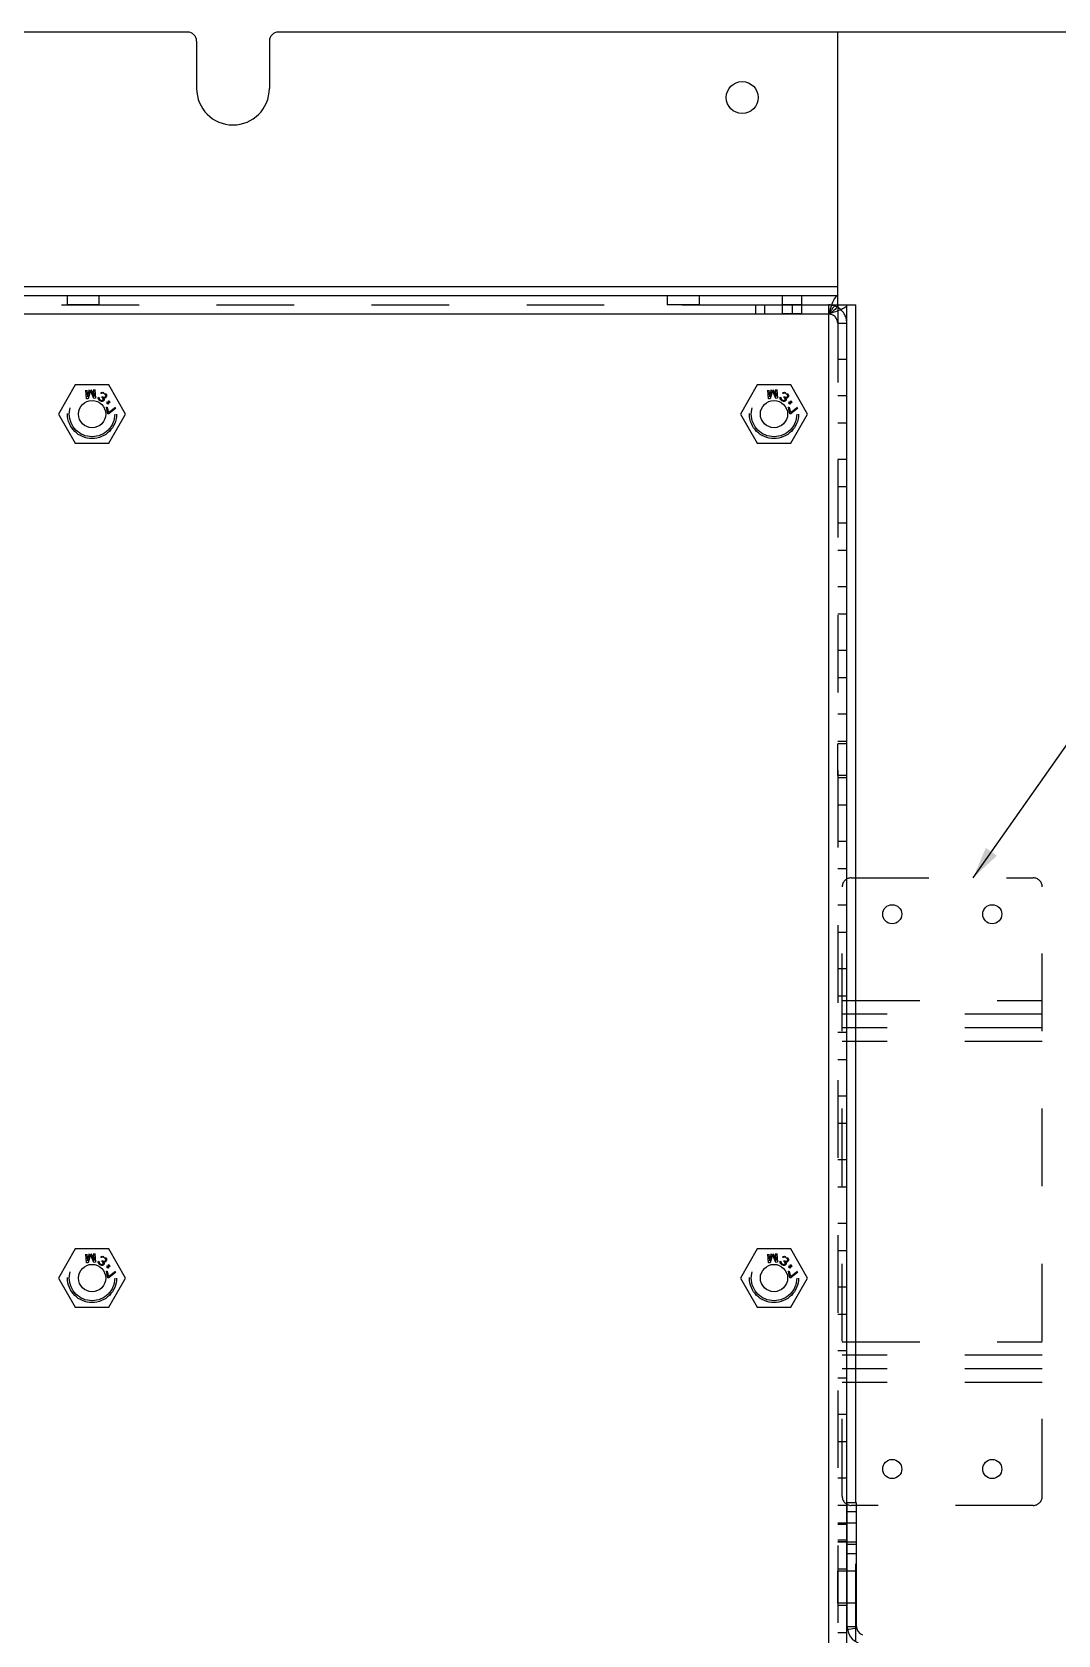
# Model space of a CAD drawing. Header units: millimetres. Extents: x 0 to 8948, y -1340 to 1100.
# Drawn here: x 5001.9 to 5114.7, y 552.4 to 728.6 of the extents above; entities that cross this region are included whole.
import ezdxf

# ---------------------------------------------------------------- set-up
doc = ezdxf.new("R2010")
doc.units = ezdxf.units.MM
doc.header["$LTSCALE"] = 85.25
doc.linetypes.add('HIDDEN', pattern=[0.2, 0.1, -0.1])
doc.layers.get('0').update_dxf_attribs({"linetype": 'CONTINUOUS'})
doc.layers.add('02___PRT_ALL_AXES', color=7, linetype='CONTINUOUS')
doc.layers.add('DEFAULT_2', color=8, linetype='HIDDEN')
doc.styles.get("Standard").update_dxf_attribs({"font": 'txt', "width": 0.85})
doc.dimstyles.get("Standard").update_dxf_attribs({"dimtxt": 2.5, "dimasz": 3.5, "dimexe": 1.5, "dimexo": 1, "dimtad": 1, "dimdsep": 46, "dimtxsty": 'Standard', "dimblk": '_FILLED', "dimblk1": '_FILLED', "dimblk2": '_FILLED', "dimcen": 0.09, "dimadec": 0, "dimazin": 0, "dimtol": 1, "dimtp": 0.01, "dimtm": 0.01, "dimtfac": 1, "dimtofl": 0, "dimtmove": 0, "dimatfit": 3, "dimldrblk": '_FILLED', "dimfxl": 0, "dimtolj": 1, "dimarcsym": 0})

# ---------------------------------------------------------------- blocks, each defined once
blk = doc.blocks.new('_FILLED')
at = {"color": 0, "linetype": 'ByBlock'}
blk.add_solid([(0, 0), (-1, 0.214), (-1, -0.214)], dxfattribs=at)

msp = doc.modelspace()

# ---------------------------------------------------------------- linework, layer by layer
at = {"color": 3, "linetype": 'Continuous'}
for p, q in [((5018.948, 728.614), (4864.948, 728.614)), ((5127.948, 728.614), (5028.948, 728.614)), ((5090.448, 699.614), (5090.448, 728.614)), ((5019.948, 727.614), (5019.948, 722.403)), ((5027.948, 727.614), (5027.948, 722.403)), ((5090.448, 700.614), (4774.448, 700.614)), ((5090.448, 699.614), (4774.448, 699.614)), ((5091.448, 487.614), (5091.448, 698.614)), ((5091.449, 698.614), (5092.448, 698.614)), ((5092.448, 566.909), (5092.448, 698.614)), ((4775.448, 697.614), (5089.448, 697.614)), ((5089.448, 697.614), (5089.448, 490.614)), ((5092.508, 553.309), (5092.508, 566.909))]:
    msp.add_line(p, q, dxfattribs=at)
at = {"color": 7, "linetype": 'Continuous'}
for p, q in [((5090.448, 698.614), (5090.448, 699.614)), ((5090.448, 698.614), (5091.448, 698.614)), ((5006.6, 689.814), (5004.753, 686.614)), ((5010.295, 689.814), (5006.6, 689.814)), ((5012.143, 686.614), (5010.295, 689.814)), ((5081.6, 689.814), (5079.753, 686.614)), ((5085.295, 689.814), (5081.6, 689.814)), ((5087.143, 686.614), (5085.295, 689.814)), ((5004.753, 686.614), (5006.6, 683.414)), ((5010.295, 683.414), (5012.143, 686.614)), ((5079.753, 686.614), (5081.6, 683.414)), ((5085.295, 683.414), (5087.143, 686.614)), ((5006.6, 683.414), (5010.295, 683.414)), ((5081.6, 683.414), (5085.295, 683.414)), ((5006.6, 594.814), (5004.753, 591.614)), ((5010.295, 594.814), (5006.6, 594.814)), ((5012.143, 591.614), (5010.295, 594.814)), ((5081.6, 594.814), (5079.753, 591.614)), ((5085.295, 594.814), (5081.6, 594.814)), ((5087.143, 591.614), (5085.295, 594.814)), ((5004.753, 591.614), (5006.6, 588.414)), ((5010.295, 588.414), (5012.143, 591.614)), ((5079.753, 591.614), (5081.6, 588.414)), ((5085.295, 588.414), (5087.143, 591.614)), ((5006.6, 588.414), (5010.295, 588.414)), ((5081.6, 588.414), (5085.295, 588.414)), ((5092.508, 566.909), (5091.508, 566.909)), ((5091.508, 553.309), (5091.508, 566.909)), ((5092.508, 565.909), (5091.508, 565.909)), ((5091.508, 553.309), (5092.508, 553.309)), ((5091.535, 552.983), (5092.521, 553.146))]:
    msp.add_line(p, q, dxfattribs=at)
at = {"color": 3, "linetype": 'Continuous'}
for centre, radius, start, end in [((5018.948, 727.614), 1, 0, 90), ((5028.948, 727.614), 1, 90, 180), ((5023.948, 722.403), 4, 180, 0), ((5089.448, 696.614), 2, 62.28559, 70.01104), ((5093.508, 553.309), 1, 180, 250)]:
    msp.add_arc(centre, radius, start, end, dxfattribs=at)
at = {"color": 7, "linetype": 'Continuous'}
msp.add_arc((5093.508, 553.309), 2, 180, 250, dxfattribs=at)
at = {"color": 3, "linetype": 'Continuous'}
for points in [[(5090.448, 699.614), (5090.35, 699.614), (5090.198, 699.483), (5090.061, 699.265), (5089.883, 698.904), (5089.682, 698.347), (5089.529, 697.87), (5089.448, 697.614)], [(5091.448, 698.614), (5091.448, 698.517), (5091.317, 698.364), (5091.098, 698.227), (5090.737, 698.049), (5090.18, 697.848), (5089.704, 697.696), (5089.448, 697.614)]]:
    msp.add_open_spline(points, degree=3, knots=[0, 0, 0, 0, 0.1275582, 0.2247905, 0.3461005, 0.6491201, 1, 1, 1, 1], dxfattribs=at)
at = {"color": 7, "linetype": 'Continuous'}
for points in [[(5090.448, 698.614), (5090.448, 698.421), (5090.202, 698.129), (5089.822, 697.853), (5089.576, 697.696), (5089.448, 697.614)], [(5090.448, 698.614), (5090.255, 698.614), (5089.962, 698.368), (5089.687, 697.989), (5089.53, 697.743), (5089.448, 697.614)]]:
    msp.add_open_spline(points, degree=3, knots=[0, 0, 0, 0, 0.4006962, 0.6839153, 1, 1, 1, 1], dxfattribs=at)
at = {"layer": '02___PRT_ALL_AXES', "color": 8, "linetype": 'HIDDEN'}
for p, q in [((5005.698, 699.614), (5005.698, 698.614)), ((5009.198, 699.614), (5005.698, 699.614)), ((5009.198, 698.614), (5005.698, 698.614)), ((5009.198, 699.614), (5009.198, 698.614)), ((5075.198, 699.614), (5071.698, 699.614)), ((5071.698, 699.614), (5071.698, 698.614)), ((5075.198, 698.614), (5071.698, 698.614)), ((5075.198, 699.614), (5075.198, 698.614)), ((5086.498, 699.614), (5084.398, 699.614)), ((5084.398, 697.614), (5084.398, 699.614)), ((5086.498, 698.614), (5084.398, 698.614)), ((5085.448, 698.614), (5085.448, 697.614)), ((5086.498, 697.614), (5086.498, 699.614)), ((5086.498, 697.614), (5084.398, 697.614)), ((5091.448, 650.364), (5090.448, 650.364)), ((5090.448, 646.864), (5090.448, 650.364)), ((5091.448, 646.864), (5091.448, 650.364)), ((5091.448, 646.864), (5090.448, 646.864)), ((5092.508, 564.664), (5091.508, 564.664)), ((5091.508, 562.564), (5091.508, 564.664)), ((5092.508, 562.564), (5092.508, 564.664)), ((5091.448, 562.564), (5090.448, 562.564)), ((5092.508, 562.564), (5091.508, 562.564)), ((5091.448, 559.364), (5090.448, 559.364)), ((5090.448, 555.864), (5090.448, 559.364)), ((5091.448, 555.864), (5091.448, 559.364)), ((5092.508, 559.364), (5091.508, 559.364)), ((5091.508, 555.864), (5091.508, 559.364)), ((5092.508, 555.864), (5092.508, 559.364)), ((5091.448, 555.864), (5090.448, 555.864)), ((5092.508, 555.864), (5091.508, 555.864))]:
    msp.add_line(p, q, dxfattribs=at)
at = {"layer": '02___PRT_ALL_AXES', "color": 3, "linetype": 'Continuous'}
for centre, radius in [((5079.948, 721.414), 1.75), ((5008.448, 686.614), 1.5), ((5083.448, 686.614), 1.5), ((5096.448, 631.614), 1.05), ((5107.448, 631.614), 1.05), ((5008.448, 591.614), 1.5), ((5083.448, 591.614), 1.5), ((5096.448, 570.614), 1.05), ((5107.448, 570.614), 1.05)]:
    msp.add_circle(centre, radius, dxfattribs=at)
at = {"layer": 'DEFAULT_2', "color": 8, "linetype": 'HIDDEN'}
for p, q in [((4783.448, 698.614), (5081.448, 698.614)), ((5081.448, 698.614), (5089.448, 698.614)), ((5081.448, 697.614), (5081.448, 698.614)), ((5082.448, 697.614), (5082.448, 698.614)), ((5089.448, 698.614), (5090.448, 698.614)), ((5089.448, 698.614), (5089.448, 697.614)), ((5090.448, 698.614), (5090.448, 489.614)), ((5091.448, 698.614), (5091.449, 698.614)), ((5090.448, 696.614), (5091.448, 696.614)), ((5091.448, 692.614), (5090.448, 692.614)), ((5007.828, 688.274), (5007.76, 689.225)), ((5007.883, 689.254), (5007.937, 688.495)), ((5007.937, 688.495), (5008.172, 689.3)), ((5008.263, 689.201), (5008.015, 688.288)), ((5008.638, 688.332), (5008.263, 689.201)), ((5008.339, 689.312), (5008.685, 688.549)), ((5008.685, 688.549), (5008.631, 689.308)), ((5008.757, 689.296), (5008.825, 688.346)), ((5082.828, 688.274), (5082.76, 689.225)), ((5082.883, 689.254), (5082.937, 688.495)), ((5082.937, 688.495), (5083.172, 689.3)), ((5083.263, 689.201), (5083.015, 688.288)), ((5083.638, 688.332), (5083.263, 689.201)), ((5083.339, 689.312), (5083.685, 688.549)), ((5083.685, 688.549), (5083.631, 689.308)), ((5083.757, 689.296), (5083.825, 688.346)), ((5008.015, 688.288), (5007.828, 688.274)), ((5008.825, 688.346), (5008.638, 688.332)), ((5009.115, 688.37), (5009.141, 688.454)), ((5009.142, 688.255), (5009.115, 688.37)), ((5009.141, 688.454), (5009.23, 688.4)), ((5009.192, 688.175), (5009.142, 688.255)), ((5009.306, 688.082), (5009.192, 688.175)), ((5009.23, 688.4), (5009.233, 688.324)), ((5009.233, 688.324), (5009.265, 688.256)), ((5009.265, 688.256), (5009.343, 688.184)), ((5009.342, 688.06), (5009.306, 688.082)), ((5009.478, 688.003), (5009.342, 688.06)), ((5009.343, 688.184), (5009.414, 688.141)), ((5009.397, 688.921), (5009.448, 688.965)), ((5009.486, 688.867), (5009.397, 688.921)), ((5009.414, 688.141), (5009.515, 688.105)), ((5009.448, 688.965), (5009.517, 688.998)), ((5009.571, 687.997), (5009.478, 688.003)), ((5009.526, 688.893), (5009.486, 688.867)), ((5009.515, 688.105), (5009.59, 688.11)), ((5009.517, 688.998), (5009.592, 689.002)), ((5009.518, 688.475), (5009.562, 688.548)), ((5009.59, 688.433), (5009.518, 688.475)), ((5009.584, 688.908), (5009.526, 688.893)), ((5009.562, 688.548), (5009.634, 688.505)), ((5009.686, 688.027), (5009.571, 687.997)), ((5009.631, 688.905), (5009.584, 688.908)), ((5009.675, 688.332), (5009.59, 688.433)), ((5009.59, 688.11), (5009.659, 688.143)), ((5009.592, 689.002), (5009.685, 688.996)), ((5009.731, 688.869), (5009.631, 688.905)), ((5009.634, 688.505), (5009.752, 688.459)), ((5009.659, 688.143), (5009.681, 688.179)), ((5009.689, 688.274), (5009.675, 688.332)), ((5009.681, 688.179), (5009.689, 688.274)), ((5009.685, 688.996), (5009.762, 688.973)), ((5009.748, 688.089), (5009.686, 688.027)), ((5009.838, 688.805), (5009.731, 688.869)), ((5009.77, 688.126), (5009.748, 688.089)), ((5009.752, 688.459), (5009.827, 688.464)), ((5009.866, 688.366), (5009.755, 688.383)), ((5009.755, 688.383), (5009.793, 688.285)), ((5009.796, 688.209), (5009.77, 688.126)), ((5009.793, 688.285), (5009.796, 688.209)), ((5009.827, 688.464), (5009.907, 688.515)), ((5009.916, 688.733), (5009.838, 688.805)), ((5009.934, 688.399), (5009.866, 688.366)), ((5009.907, 688.515), (5009.951, 688.588)), ((5009.915, 688.881), (5009.971, 688.824)), ((5009.941, 688.693), (5009.916, 688.733)), ((5009.996, 688.461), (5009.934, 688.399)), ((5009.955, 688.635), (5009.941, 688.693)), ((5009.951, 688.588), (5009.955, 688.635)), ((5009.971, 688.824), (5010.021, 688.745)), ((5010.04, 688.534), (5009.996, 688.461)), ((5010.021, 688.745), (5010.052, 688.676)), ((5010.025, 687.352), (5010.128, 687.375)), ((5010.033, 687.907), (5010.039, 687.936)), ((5010.18, 687.883), (5010.033, 687.907)), ((5010.039, 687.936), (5010.215, 687.907)), ((5010.055, 688.6), (5010.04, 688.534)), ((5010.052, 688.676), (5010.055, 688.6)), ((5010.058, 687.797), (5010.18, 687.883)), ((5010.082, 687.763), (5010.058, 687.797)), ((5010.204, 687.848), (5010.082, 687.763)), ((5010.128, 687.375), (5010.265, 686.765)), ((5010.177, 687.702), (5010.204, 687.848)), ((5010.206, 687.697), (5010.177, 687.702)), ((5010.239, 687.873), (5010.206, 687.697)), ((5010.215, 687.907), (5010.248, 688.083)), ((5010.415, 687.844), (5010.239, 687.873)), ((5010.248, 688.083), (5010.277, 688.078)), ((5010.277, 688.078), (5010.25, 687.931)), ((5010.25, 687.931), (5010.372, 688.017)), ((5010.265, 686.765), (5011.042, 687.364)), ((5010.396, 687.983), (5010.274, 687.897)), ((5010.274, 687.897), (5010.421, 687.873)), ((5010.372, 688.017), (5010.396, 687.983)), ((5010.421, 687.873), (5010.415, 687.844)), ((5083.015, 688.288), (5082.828, 688.274)), ((5083.825, 688.346), (5083.638, 688.332)), ((5084.115, 688.37), (5084.141, 688.454)), ((5084.142, 688.255), (5084.115, 688.37)), ((5084.141, 688.454), (5084.23, 688.4)), ((5084.192, 688.175), (5084.142, 688.255)), ((5084.306, 688.082), (5084.192, 688.175)), ((5084.23, 688.4), (5084.233, 688.324)), ((5084.233, 688.324), (5084.265, 688.256)), ((5084.265, 688.256), (5084.343, 688.184)), ((5084.342, 688.06), (5084.306, 688.082)), ((5084.478, 688.003), (5084.342, 688.06)), ((5084.343, 688.184), (5084.414, 688.141)), ((5084.397, 688.921), (5084.448, 688.965)), ((5084.486, 688.867), (5084.397, 688.921)), ((5084.414, 688.141), (5084.515, 688.105)), ((5084.448, 688.965), (5084.517, 688.998)), ((5084.571, 687.997), (5084.478, 688.003)), ((5084.526, 688.893), (5084.486, 688.867)), ((5084.515, 688.105), (5084.59, 688.11)), ((5084.517, 688.998), (5084.592, 689.002)), ((5084.518, 688.475), (5084.562, 688.548)), ((5084.59, 688.433), (5084.518, 688.475)), ((5084.584, 688.908), (5084.526, 688.893)), ((5084.562, 688.548), (5084.634, 688.505)), ((5084.686, 688.027), (5084.571, 687.997)), ((5084.631, 688.905), (5084.584, 688.908)), ((5084.675, 688.332), (5084.59, 688.433)), ((5084.59, 688.11), (5084.659, 688.143)), ((5084.592, 689.002), (5084.685, 688.996)), ((5084.731, 688.869), (5084.631, 688.905)), ((5084.634, 688.505), (5084.752, 688.459)), ((5084.659, 688.143), (5084.681, 688.179)), ((5084.689, 688.274), (5084.675, 688.332)), ((5084.681, 688.179), (5084.689, 688.274)), ((5084.685, 688.996), (5084.762, 688.973)), ((5084.748, 688.089), (5084.686, 688.027)), ((5084.838, 688.805), (5084.731, 688.869)), ((5084.77, 688.126), (5084.748, 688.089)), ((5084.752, 688.459), (5084.827, 688.464)), ((5084.866, 688.366), (5084.755, 688.383)), ((5084.755, 688.383), (5084.793, 688.285)), ((5084.796, 688.209), (5084.77, 688.126)), ((5084.793, 688.285), (5084.796, 688.209)), ((5084.827, 688.464), (5084.907, 688.515)), ((5084.916, 688.733), (5084.838, 688.805)), ((5084.934, 688.399), (5084.866, 688.366)), ((5084.907, 688.515), (5084.951, 688.588)), ((5084.915, 688.881), (5084.971, 688.824)), ((5084.941, 688.693), (5084.916, 688.733)), ((5084.996, 688.461), (5084.934, 688.399)), ((5084.955, 688.635), (5084.941, 688.693)), ((5084.951, 688.588), (5084.955, 688.635)), ((5084.971, 688.824), (5085.021, 688.745)), ((5085.04, 688.534), (5084.996, 688.461)), ((5085.021, 688.745), (5085.052, 688.676)), ((5085.025, 687.352), (5085.128, 687.375)), ((5085.033, 687.907), (5085.039, 687.936)), ((5085.18, 687.883), (5085.033, 687.907)), ((5085.039, 687.936), (5085.215, 687.907)), ((5085.055, 688.6), (5085.04, 688.534)), ((5085.052, 688.676), (5085.055, 688.6)), ((5085.058, 687.797), (5085.18, 687.883)), ((5085.082, 687.763), (5085.058, 687.797)), ((5085.204, 687.848), (5085.082, 687.763)), ((5085.128, 687.375), (5085.265, 686.765)), ((5085.177, 687.702), (5085.204, 687.848)), ((5085.206, 687.697), (5085.177, 687.702)), ((5085.239, 687.873), (5085.206, 687.697)), ((5085.215, 687.907), (5085.248, 688.083)), ((5085.415, 687.844), (5085.239, 687.873)), ((5085.248, 688.083), (5085.277, 688.078)), ((5085.277, 688.078), (5085.25, 687.931)), ((5085.25, 687.931), (5085.372, 688.017)), ((5085.265, 686.765), (5086.042, 687.364)), ((5085.396, 687.983), (5085.274, 687.897)), ((5085.274, 687.897), (5085.421, 687.873)), ((5085.372, 688.017), (5085.396, 687.983)), ((5085.421, 687.873), (5085.415, 687.844)), ((5091.448, 688.614), (5090.448, 688.614)), ((5010.189, 686.62), (5010.025, 687.352)), ((5010.292, 686.644), (5010.189, 686.62)), ((5011.073, 687.245), (5010.292, 686.644)), ((5085.189, 686.62), (5085.025, 687.352)), ((5085.292, 686.644), (5085.189, 686.62)), ((5086.073, 687.245), (5085.292, 686.644)), ((5091.448, 685.614), (5090.448, 685.614)), ((5091.448, 681.614), (5090.448, 681.614)), ((5091.448, 678.614), (5090.448, 678.614)), ((5091.448, 674.614), (5090.448, 674.614)), ((5091.448, 671.614), (5090.448, 671.614)), ((5091.448, 667.614), (5090.448, 667.614)), ((5091.448, 664.614), (5090.448, 664.614)), ((5091.448, 660.614), (5090.448, 660.614)), ((5091.448, 657.614), (5090.448, 657.614)), ((5091.448, 653.614), (5090.448, 653.614)), ((5091.448, 650.614), (5090.448, 650.614)), ((5091.448, 646.614), (5090.448, 646.614)), ((5091.448, 643.614), (5090.448, 643.614)), ((5091.448, 639.614), (5090.448, 639.614)), ((5091.448, 636.614), (5090.448, 636.614)), ((5090.948, 567.614), (5090.948, 634.614)), ((5091.948, 635.614), (5111.948, 635.614)), ((5112.948, 567.614), (5112.948, 634.614)), ((5091.448, 632.614), (5090.448, 632.614)), ((5091.448, 629.614), (5090.448, 629.614)), ((5091.448, 625.614), (5090.448, 625.614)), ((5091.448, 622.614), (5090.448, 622.614)), ((5090.948, 622.114), (5112.948, 622.114)), ((5112.948, 620.614), (5090.948, 620.614)), ((5112.948, 619.114), (5090.948, 619.114)), ((5091.448, 618.614), (5090.448, 618.614)), ((5112.948, 617.614), (5090.948, 617.614)), ((5091.448, 615.614), (5090.448, 615.614)), ((5091.448, 611.614), (5090.448, 611.614)), ((5091.448, 608.614), (5090.448, 608.614)), ((5091.448, 604.614), (5090.448, 604.614)), ((5091.448, 601.614), (5090.448, 601.614)), ((5091.448, 597.614), (5090.448, 597.614)), ((5007.828, 593.274), (5007.76, 594.225)), ((5007.883, 594.254), (5007.937, 593.495)), ((5007.937, 593.495), (5008.172, 594.3)), ((5008.263, 594.201), (5008.015, 593.288)), ((5008.638, 593.332), (5008.263, 594.201)), ((5008.339, 594.312), (5008.685, 593.549)), ((5008.685, 593.549), (5008.631, 594.308)), ((5008.757, 594.296), (5008.825, 593.346)), ((5009.397, 593.921), (5009.448, 593.965)), ((5009.448, 593.965), (5009.517, 593.998)), ((5009.517, 593.998), (5009.592, 594.002)), ((5009.592, 594.002), (5009.685, 593.996)), ((5009.685, 593.996), (5009.762, 593.973)), ((5082.828, 593.274), (5082.76, 594.225)), ((5082.883, 594.254), (5082.937, 593.495)), ((5082.937, 593.495), (5083.172, 594.3)), ((5083.263, 594.201), (5083.015, 593.288)), ((5083.638, 593.332), (5083.263, 594.201)), ((5083.339, 594.312), (5083.685, 593.549)), ((5083.685, 593.549), (5083.631, 594.308)), ((5083.757, 594.296), (5083.825, 593.346)), ((5084.397, 593.921), (5084.448, 593.965)), ((5084.448, 593.965), (5084.517, 593.998)), ((5084.517, 593.998), (5084.592, 594.002)), ((5084.592, 594.002), (5084.685, 593.996)), ((5084.685, 593.996), (5084.762, 593.973)), ((5091.448, 594.614), (5090.448, 594.614)), ((5008.015, 593.288), (5007.828, 593.274)), ((5008.825, 593.346), (5008.638, 593.332)), ((5009.115, 593.37), (5009.141, 593.454)), ((5009.142, 593.255), (5009.115, 593.37)), ((5009.141, 593.454), (5009.23, 593.4)), ((5009.192, 593.175), (5009.142, 593.255)), ((5009.306, 593.082), (5009.192, 593.175)), ((5009.23, 593.4), (5009.233, 593.324)), ((5009.233, 593.324), (5009.265, 593.256)), ((5009.265, 593.256), (5009.343, 593.184)), ((5009.342, 593.06), (5009.306, 593.082)), ((5009.478, 593.003), (5009.342, 593.06)), ((5009.343, 593.184), (5009.414, 593.141)), ((5009.486, 593.867), (5009.397, 593.921)), ((5009.414, 593.141), (5009.515, 593.105)), ((5009.571, 592.997), (5009.478, 593.003)), ((5009.526, 593.893), (5009.486, 593.867)), ((5009.515, 593.105), (5009.59, 593.11)), ((5009.518, 593.475), (5009.562, 593.548)), ((5009.59, 593.433), (5009.518, 593.475)), ((5009.584, 593.908), (5009.526, 593.893)), ((5009.562, 593.548), (5009.634, 593.505)), ((5009.686, 593.027), (5009.571, 592.997)), ((5009.631, 593.905), (5009.584, 593.908)), ((5009.675, 593.332), (5009.59, 593.433)), ((5009.59, 593.11), (5009.659, 593.143)), ((5009.731, 593.869), (5009.631, 593.905)), ((5009.634, 593.505), (5009.752, 593.459)), ((5009.659, 593.143), (5009.681, 593.179)), ((5009.689, 593.274), (5009.675, 593.332)), ((5009.681, 593.179), (5009.689, 593.274)), ((5009.748, 593.089), (5009.686, 593.027)), ((5009.838, 593.805), (5009.731, 593.869)), ((5009.77, 593.126), (5009.748, 593.089)), ((5009.752, 593.459), (5009.827, 593.464)), ((5009.866, 593.366), (5009.755, 593.383)), ((5009.755, 593.383), (5009.793, 593.285)), ((5009.796, 593.209), (5009.77, 593.126)), ((5009.793, 593.285), (5009.796, 593.209)), ((5009.827, 593.464), (5009.907, 593.515)), ((5009.916, 593.733), (5009.838, 593.805)), ((5009.934, 593.399), (5009.866, 593.366)), ((5009.907, 593.515), (5009.951, 593.588)), ((5009.915, 593.881), (5009.971, 593.824)), ((5009.941, 593.693), (5009.916, 593.733)), ((5009.996, 593.461), (5009.934, 593.399)), ((5009.955, 593.635), (5009.941, 593.693)), ((5009.951, 593.588), (5009.955, 593.635)), ((5009.971, 593.824), (5010.021, 593.745)), ((5010.04, 593.534), (5009.996, 593.461)), ((5010.021, 593.745), (5010.052, 593.676)), ((5010.025, 592.352), (5010.128, 592.375)), ((5010.189, 591.62), (5010.025, 592.352)), ((5010.033, 592.907), (5010.039, 592.936)), ((5010.18, 592.883), (5010.033, 592.907)), ((5010.039, 592.936), (5010.215, 592.907)), ((5010.055, 593.6), (5010.04, 593.534)), ((5010.052, 593.676), (5010.055, 593.6)), ((5010.058, 592.797), (5010.18, 592.883)), ((5010.082, 592.763), (5010.058, 592.797)), ((5010.204, 592.848), (5010.082, 592.763)), ((5010.128, 592.375), (5010.265, 591.765)), ((5010.177, 592.702), (5010.204, 592.848)), ((5010.206, 592.697), (5010.177, 592.702)), ((5010.239, 592.873), (5010.206, 592.697)), ((5010.215, 592.907), (5010.248, 593.083)), ((5010.415, 592.844), (5010.239, 592.873)), ((5010.248, 593.083), (5010.277, 593.078)), ((5010.277, 593.078), (5010.25, 592.931)), ((5010.25, 592.931), (5010.372, 593.017)), ((5010.265, 591.765), (5011.042, 592.364)), ((5010.396, 592.983), (5010.274, 592.897)), ((5010.274, 592.897), (5010.421, 592.873)), ((5011.073, 592.245), (5010.292, 591.644)), ((5010.372, 593.017), (5010.396, 592.983)), ((5010.421, 592.873), (5010.415, 592.844)), ((5083.015, 593.288), (5082.828, 593.274)), ((5083.825, 593.346), (5083.638, 593.332)), ((5084.115, 593.37), (5084.141, 593.454)), ((5084.142, 593.255), (5084.115, 593.37)), ((5084.141, 593.454), (5084.23, 593.4)), ((5084.192, 593.175), (5084.142, 593.255)), ((5084.306, 593.082), (5084.192, 593.175)), ((5084.23, 593.4), (5084.233, 593.324)), ((5084.233, 593.324), (5084.265, 593.256)), ((5084.265, 593.256), (5084.343, 593.184)), ((5084.342, 593.06), (5084.306, 593.082)), ((5084.478, 593.003), (5084.342, 593.06)), ((5084.343, 593.184), (5084.414, 593.141)), ((5084.486, 593.867), (5084.397, 593.921)), ((5084.414, 593.141), (5084.515, 593.105)), ((5084.571, 592.997), (5084.478, 593.003)), ((5084.526, 593.893), (5084.486, 593.867)), ((5084.515, 593.105), (5084.59, 593.11)), ((5084.518, 593.475), (5084.562, 593.548)), ((5084.59, 593.433), (5084.518, 593.475)), ((5084.584, 593.908), (5084.526, 593.893)), ((5084.562, 593.548), (5084.634, 593.505)), ((5084.686, 593.027), (5084.571, 592.997)), ((5084.631, 593.905), (5084.584, 593.908)), ((5084.675, 593.332), (5084.59, 593.433)), ((5084.59, 593.11), (5084.659, 593.143)), ((5084.731, 593.869), (5084.631, 593.905)), ((5084.634, 593.505), (5084.752, 593.459)), ((5084.659, 593.143), (5084.681, 593.179)), ((5084.689, 593.274), (5084.675, 593.332)), ((5084.681, 593.179), (5084.689, 593.274)), ((5084.748, 593.089), (5084.686, 593.027)), ((5084.838, 593.805), (5084.731, 593.869)), ((5084.77, 593.126), (5084.748, 593.089)), ((5084.752, 593.459), (5084.827, 593.464)), ((5084.866, 593.366), (5084.755, 593.383)), ((5084.755, 593.383), (5084.793, 593.285)), ((5084.796, 593.209), (5084.77, 593.126)), ((5084.793, 593.285), (5084.796, 593.209)), ((5084.827, 593.464), (5084.907, 593.515)), ((5084.916, 593.733), (5084.838, 593.805)), ((5084.934, 593.399), (5084.866, 593.366)), ((5084.907, 593.515), (5084.951, 593.588)), ((5084.915, 593.881), (5084.971, 593.824)), ((5084.941, 593.693), (5084.916, 593.733)), ((5084.996, 593.461), (5084.934, 593.399)), ((5084.955, 593.635), (5084.941, 593.693)), ((5084.951, 593.588), (5084.955, 593.635)), ((5084.971, 593.824), (5085.021, 593.745)), ((5085.04, 593.534), (5084.996, 593.461)), ((5085.021, 593.745), (5085.052, 593.676)), ((5085.025, 592.352), (5085.128, 592.375)), ((5085.189, 591.62), (5085.025, 592.352)), ((5085.033, 592.907), (5085.039, 592.936)), ((5085.18, 592.883), (5085.033, 592.907)), ((5085.039, 592.936), (5085.215, 592.907)), ((5085.055, 593.6), (5085.04, 593.534)), ((5085.052, 593.676), (5085.055, 593.6)), ((5085.058, 592.797), (5085.18, 592.883)), ((5085.082, 592.763), (5085.058, 592.797)), ((5085.204, 592.848), (5085.082, 592.763)), ((5085.128, 592.375), (5085.265, 591.765)), ((5085.177, 592.702), (5085.204, 592.848)), ((5085.206, 592.697), (5085.177, 592.702)), ((5085.239, 592.873), (5085.206, 592.697)), ((5085.215, 592.907), (5085.248, 593.083)), ((5085.415, 592.844), (5085.239, 592.873)), ((5085.248, 593.083), (5085.277, 593.078)), ((5085.277, 593.078), (5085.25, 592.931)), ((5085.25, 592.931), (5085.372, 593.017)), ((5085.265, 591.765), (5086.042, 592.364)), ((5085.396, 592.983), (5085.274, 592.897)), ((5085.274, 592.897), (5085.421, 592.873)), ((5086.073, 592.245), (5085.292, 591.644)), ((5085.372, 593.017), (5085.396, 592.983)), ((5085.421, 592.873), (5085.415, 592.844)), ((5010.292, 591.644), (5010.189, 591.62)), ((5085.292, 591.644), (5085.189, 591.62)), ((5091.448, 590.614), (5090.448, 590.614)), ((5091.448, 587.614), (5090.448, 587.614)), ((5091.448, 583.614), (5090.448, 583.614)), ((5090.948, 584.614), (5112.948, 584.614)), ((5112.948, 583.114), (5090.948, 583.114)), ((5112.948, 581.614), (5090.948, 581.614)), ((5091.448, 580.614), (5090.448, 580.614)), ((5112.948, 580.114), (5090.948, 580.114)), ((5091.448, 576.614), (5090.448, 576.614)), ((5091.448, 573.614), (5090.448, 573.614)), ((5091.448, 569.614), (5090.448, 569.614)), ((5091.448, 566.614), (5090.448, 566.614)), ((5111.948, 566.614), (5091.948, 566.614)), ((5092.448, 551.648), (5092.448, 566.909)), ((5091.448, 564.664), (5090.448, 564.664)), ((5091.448, 564.498), (5090.448, 564.498)), ((5091.448, 562.778), (5090.448, 562.778)), ((5091.448, 562.614), (5090.448, 562.614)), ((5092.508, 562.309), (5091.508, 562.309)), ((5091.508, 561.309), (5092.508, 561.309)), ((5091.448, 559.614), (5090.448, 559.614)), ((5091.448, 555.614), (5090.448, 555.614)), ((5091.448, 552.614), (5090.448, 552.614))]:
    msp.add_line(p, q, dxfattribs=at)
for centre, radius in [((5008.448, 686.614), 2.7), ((5083.448, 686.614), 2.7), ((5008.448, 686.614), 2.5), ((5083.448, 686.614), 2.5), ((5008.448, 591.614), 2.7), ((5008.448, 591.614), 2.5), ((5083.448, 591.614), 2.7), ((5083.448, 591.614), 2.5)]:
    msp.add_circle(centre, radius, dxfattribs=at)
for centre, radius, start, end in [((5089.448, 696.614), 2, 70.01104, 90), ((5089.448, 696.614), 2, 0, 62.28559), ((5089.448, 696.614), 1, 0, 90), ((5091.948, 634.614), 1, 90, 180), ((5111.948, 634.614), 1, 0, 90), ((5091.948, 567.614), 1, 180, 270), ((5111.948, 567.614), 1, 270, 0)]:
    msp.add_arc(centre, radius, start, end, dxfattribs=at)

# ---------------------------------------------------------------- leaders
at = {"color": 2, "linetype": 'Continuous', "annotation_type": 0, "has_hookline": 1, "hookline_direction": 0, "text_width": 12.75}
msp.add_leader([(5105.334, 635.614), (5144.932, 691.908), (5146.807, 694.408), (5150.307, 694.408)], dimstyle='Standard', override={"dimtad": 0}, dxfattribs=at)

doc.saveas('drawing.dxf')
